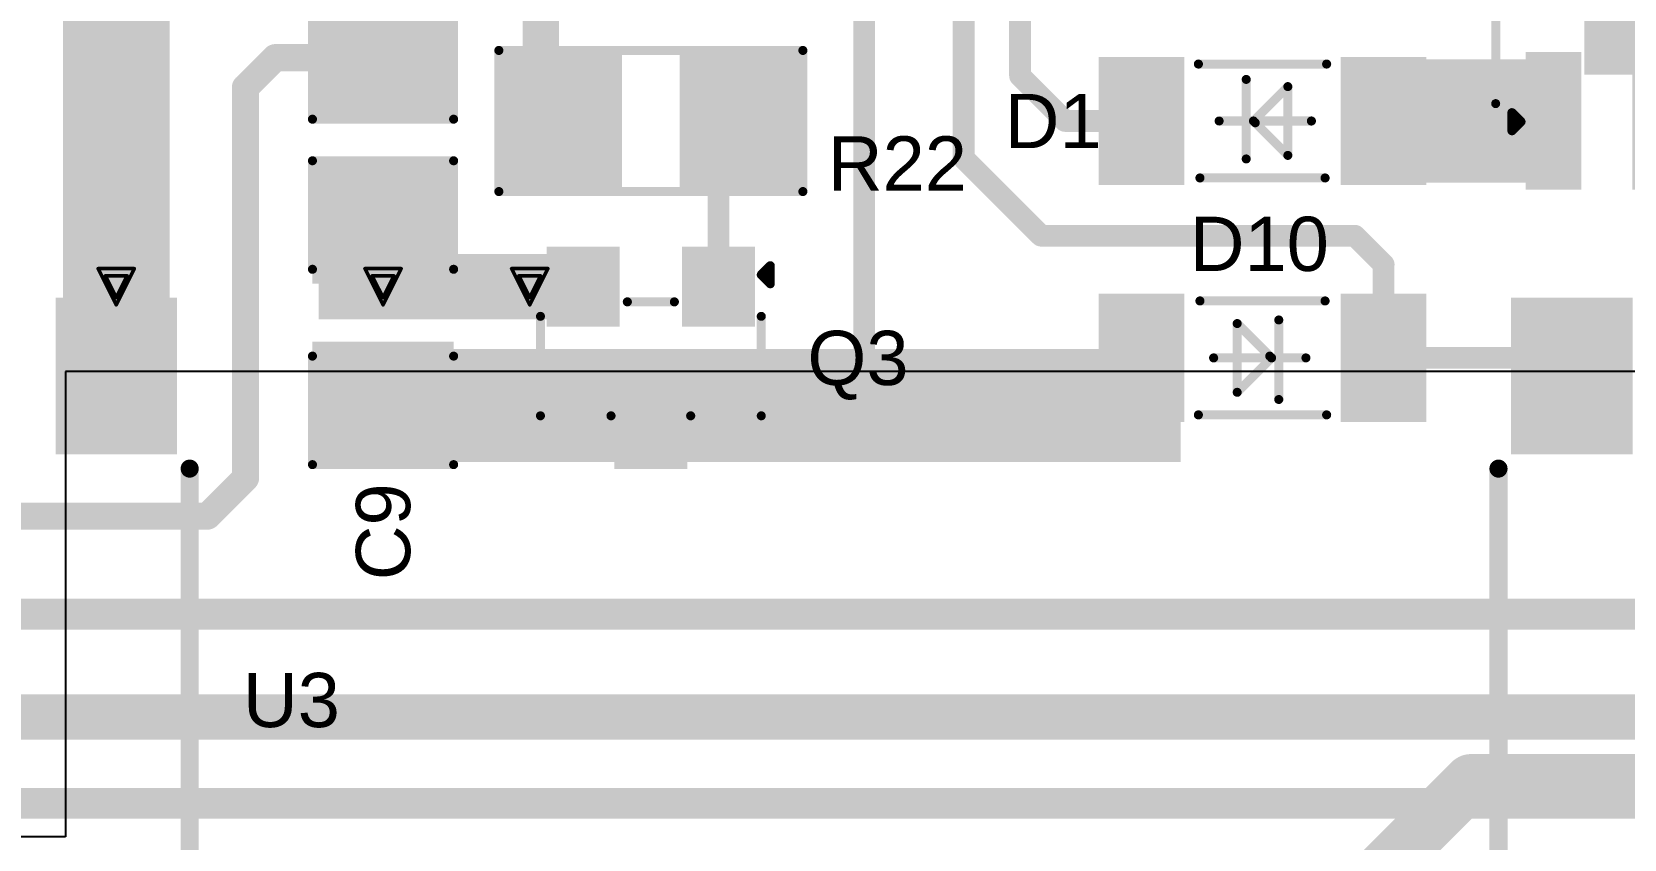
# Model space of a CAD drawing. Header units: inches. Extents: x 29 to 267, y 155 to 337.
# Drawn here: x 80.97 to 103.32, y 207.7 to 219.04 of the extents above; entities that cross this region are included whole.
import ezdxf

# ---------------------------------------------------------------- set-up
doc = ezdxf.new("R2010")
doc.units = ezdxf.units.IN
for name, color, linetype in [('Board Outline', 216, 'Continuous'), ('Bottom Layer', 5, 'Continuous'), ('Bottom Solder', 6, 'Continuous'), ('Drill Drawing', 1, 'Continuous'), ('Top Layer', 1, 'Continuous'), ('Top Overlay', 2, 'Continuous'), ('Top Paste', 8, 'Continuous'), ('Top Solder', 216, 'Continuous'), ('Via Holes', 16, 'Continuous')]:
    doc.layers.add(name, color=color, linetype=linetype)
doc.styles.add('Arial', font='', dxfattribs={"height": 0.2})
doc.styles.get('Arial').set_extended_font_data('Arial')

# ---------------------------------------------------------------- blocks, each defined once
blk = doc.blocks.new('SFH6156_2_11')
at = {"layer": 'Top Layer'}
for points in [[(-5.55, 2.02), (-3.55, 2.02), (-3.55, 0.52), (-5.55, 0.52)], [(3.55, 2.02), (5.55, 2.02), (5.55, 0.52), (3.55, 0.52)], [(-5.55, -0.52), (-3.55, -0.52), (-3.55, -2.02), (-5.55, -2.02)], [(3.55, -0.52), (5.55, -0.52), (5.55, -2.02), (3.55, -2.02)]]:
    blk.add_hatch(color=1, dxfattribs=at).paths.add_polyline_path(points)
at = {"layer": 'Top Paste'}
for points in [[(-5.55, 2.02), (-3.55, 2.02), (-3.55, 0.52), (-5.55, 0.52)], [(3.55, 2.02), (5.55, 2.02), (5.55, 0.52), (3.55, 0.52)], [(-5.55, -0.52), (-3.55, -0.52), (-3.55, -2.02), (-5.55, -2.02)], [(3.55, -0.52), (5.55, -0.52), (5.55, -2.02), (3.55, -2.02)]]:
    blk.add_hatch(color=8, dxfattribs=at).paths.add_polyline_path(points)
at = {"layer": 'Top Solder'}
for points in [[(-5.652, 2.122), (-3.448, 2.122), (-3.448, 0.418), (-5.652, 0.418)], [(3.448, 2.122), (5.652, 2.122), (5.652, 0.418), (3.448, 0.418)], [(-5.652, -0.418), (-3.448, -0.418), (-3.448, -2.122), (-5.652, -2.122)], [(3.448, -0.418), (5.652, -0.418), (5.652, -2.122), (3.448, -2.122)]]:
    blk.add_hatch(color=216, dxfattribs=at).paths.add_polyline_path(points)
at = {"layer": 'Top Overlay', "const_width": 0.254}
for points in [[(-3.25, 2.3), (3.25, 2.3)], [(-5.956, 1.406), (-5.829, 1.279)], [(-5.956, 1.406), (-5.956, 1.152)], [(-5.829, 1.279), (-5.956, 1.152)], [(-3.25, -2.3), (3.25, -2.3)]]:
    blk.add_lwpolyline(points, dxfattribs=at)
at = {"layer": 'Top Overlay', "const_width": 0.127}
for points in [[(-3.314, 2.3, 1), (-3.187, 2.3, 1)], [(3.186, 2.3, 1), (3.313, 2.3, 1)], [(-6.02, 1.406, 1), (-5.893, 1.406, 1)], [(-6.02, 1.406, 1), (-5.893, 1.406, 1)], [(-5.893, 1.279, 1), (-5.766, 1.279, 1)], [(-5.893, 1.279, 1), (-5.766, 1.279, 1)], [(-6.02, 1.152, 1), (-5.893, 1.152, 1)], [(-6.02, 1.152, 1), (-5.893, 1.152, 1)], [(-3.314, -2.3, 1), (-3.187, -2.3, 1)], [(3.186, -2.3, 1), (3.313, -2.3, 1)]]:
    blk.add_lwpolyline(points, format="xyb", close=True, dxfattribs=at)
blk = doc.blocks.new('SFH6156_2_12')
at = {"layer": 'Top Layer'}
for points in [[(-5.55, 2.02), (-3.55, 2.02), (-3.55, 0.52), (-5.55, 0.52)], [(3.55, 2.02), (5.55, 2.02), (5.55, 0.52), (3.55, 0.52)], [(-5.55, -0.52), (-3.55, -0.52), (-3.55, -2.02), (-5.55, -2.02)], [(3.55, -0.52), (5.55, -0.52), (5.55, -2.02), (3.55, -2.02)]]:
    blk.add_hatch(color=1, dxfattribs=at).paths.add_polyline_path(points)
at = {"layer": 'Top Paste'}
for points in [[(-5.55, 2.02), (-3.55, 2.02), (-3.55, 0.52), (-5.55, 0.52)], [(3.55, 2.02), (5.55, 2.02), (5.55, 0.52), (3.55, 0.52)], [(-5.55, -0.52), (-3.55, -0.52), (-3.55, -2.02), (-5.55, -2.02)], [(3.55, -0.52), (5.55, -0.52), (5.55, -2.02), (3.55, -2.02)]]:
    blk.add_hatch(color=8, dxfattribs=at).paths.add_polyline_path(points)
at = {"layer": 'Top Solder'}
for points in [[(-5.652, 2.122), (-3.448, 2.122), (-3.448, 0.418), (-5.652, 0.418)], [(3.448, 2.122), (5.652, 2.122), (5.652, 0.418), (3.448, 0.418)], [(-5.652, -0.418), (-3.448, -0.418), (-3.448, -2.122), (-5.652, -2.122)], [(3.448, -0.418), (5.652, -0.418), (5.652, -2.122), (3.448, -2.122)]]:
    blk.add_hatch(color=216, dxfattribs=at).paths.add_polyline_path(points)
at = {"layer": 'Top Overlay', "const_width": 0.254}
for points in [[(-3.25, 2.3), (3.25, 2.3)], [(-5.956, 1.406), (-5.829, 1.279)], [(-5.956, 1.406), (-5.956, 1.152)], [(-5.829, 1.279), (-5.956, 1.152)], [(-3.25, -2.3), (3.25, -2.3)]]:
    blk.add_lwpolyline(points, dxfattribs=at)
at = {"layer": 'Top Overlay', "const_width": 0.127}
for points in [[(-3.314, 2.3, 1), (-3.187, 2.3, 1)], [(3.186, 2.3, 1), (3.313, 2.3, 1)], [(-6.02, 1.406, 1), (-5.893, 1.406, 1)], [(-6.02, 1.406, 1), (-5.893, 1.406, 1)], [(-5.893, 1.279, 1), (-5.766, 1.279, 1)], [(-5.893, 1.279, 1), (-5.766, 1.279, 1)], [(-6.02, 1.152, 1), (-5.893, 1.152, 1)], [(-6.02, 1.152, 1), (-5.893, 1.152, 1)], [(-3.314, -2.3, 1), (-3.187, -2.3, 1)], [(3.186, -2.3, 1), (3.313, -2.3, 1)]]:
    blk.add_lwpolyline(points, format="xyb", close=True, dxfattribs=at)
blk = doc.blocks.new('SOT_89_3_14')
at = {"layer": 'Top Layer'}
for points in [[(-0.967, 2.647), (0.967, 2.647), (0.967, -0.382), (-0.967, -0.382)], [(-1.79, -0.268), (-1.21, -0.268), (-1.21, -1.997), (-1.79, -1.997)], [(-0.29, -0.268), (0.29, -0.268), (0.29, -1.997), (-0.29, -1.997)], [(1.21, -0.268), (1.79, -0.268), (1.79, -1.997), (1.21, -1.997)]]:
    blk.add_hatch(color=1, dxfattribs=at).paths.add_polyline_path(points)
at = {"layer": 'Top Paste'}
for points in [[(-0.967, 2.647), (0.967, 2.647), (0.967, -0.382), (-0.967, -0.382)], [(-1.79, -0.268), (-1.21, -0.268), (-1.21, -1.997), (-1.79, -1.997)], [(-0.29, -0.268), (0.29, -0.268), (0.29, -1.997), (-0.29, -1.997)], [(1.21, -0.268), (1.79, -0.268), (1.79, -1.997), (1.21, -1.997)]]:
    blk.add_hatch(color=8, dxfattribs=at).paths.add_polyline_path(points)
at = {"layer": 'Top Solder'}
for points in [[(-1.068, 2.749), (1.068, 2.749), (1.068, -0.484), (-1.068, -0.484)], [(-1.892, -0.166), (-1.108, -0.166), (-1.108, -2.099), (-1.892, -2.099)], [(-0.392, -0.166), (0.392, -0.166), (0.392, -2.099), (-0.392, -2.099)], [(1.108, -0.166), (1.892, -0.166), (1.892, -2.099), (1.108, -2.099)]]:
    blk.add_hatch(color=216, dxfattribs=at).paths.add_polyline_path(points)
at = {"layer": 'Top Overlay', "const_width": 0.127}
for points in [[(-2.311, 1.727), (-1.118, 1.727)], [(-2.311, -0.889), (-2.311, 1.727)], [(1.118, 1.727), (2.311, 1.727)], [(2.311, -0.889), (2.311, 1.727)], [(-2.083, -1.016), (-1.956, -1.143)], [(-2.083, -1.27), (-2.083, -1.016)], [(-2.083, -1.27), (-1.956, -1.143)]]:
    blk.add_lwpolyline(points, dxfattribs=at)
at = {"layer": 'Top Overlay', "const_width": 0.0635}
for points in [[(-2.343, 1.727, 1), (-2.28, 1.727, 1)], [(-2.343, 1.727, 1), (-2.28, 1.727, 1)], [(-1.149, 1.727, 1), (-1.086, 1.727, 1)], [(1.086, 1.727, 1), (1.149, 1.727, 1)], [(2.28, 1.727, 1), (2.343, 1.727, 1)], [(2.28, 1.727, 1), (2.343, 1.727, 1)], [(-2.343, -0.889, 1), (-2.28, -0.889, 1)], [(2.28, -0.889, 1), (2.343, -0.889, 1)], [(-2.115, -1.016, 1), (-2.051, -1.016, 1)], [(-2.115, -1.016, 1), (-2.051, -1.016, 1)], [(-1.988, -1.143, 1), (-1.924, -1.143, 1)], [(-1.988, -1.143, 1), (-1.924, -1.143, 1)], [(-2.115, -1.27, 1), (-2.051, -1.27, 1)], [(-2.115, -1.27, 1), (-2.051, -1.27, 1)]]:
    blk.add_lwpolyline(points, format="xyb", close=True, dxfattribs=at)
blk = doc.blocks.new('R___1206_34')
at = {"layer": 'Top Layer'}
for points in [[(-2.032, 0.889), (-0.508, 0.889), (-0.508, -0.889), (-2.032, -0.889)], [(0.508, 0.889), (2.032, 0.889), (2.032, -0.889), (0.508, -0.889)]]:
    blk.add_hatch(color=1, dxfattribs=at).paths.add_polyline_path(points)
at = {"layer": 'Top Paste'}
for points in [[(-2.032, 0.889), (-0.508, 0.889), (-0.508, -0.889), (-2.032, -0.889)], [(0.508, 0.889), (2.032, 0.889), (2.032, -0.889), (0.508, -0.889)]]:
    blk.add_hatch(color=8, dxfattribs=at).paths.add_polyline_path(points)
at = {"layer": 'Top Solder'}
for points in [[(-2.1336, 0.9906), (-0.4064, 0.9906), (-0.4064, -0.9906), (-2.1336, -0.9906)], [(0.4064, 0.9906), (2.1336, 0.9906), (2.1336, -0.9906), (0.4064, -0.9906)]]:
    blk.add_hatch(color=216, dxfattribs=at).paths.add_polyline_path(points)
at = {"layer": 'Top Overlay', "const_width": 0.127}
for points in [[(2.1336, 0.9906), (-2.1336, 0.9906)], [(-2.1336, 0.9906), (-2.1336, -0.9906)], [(2.1336, 0.9906), (2.1336, -0.9906)], [(2.1336, -0.9906), (-2.1336, -0.9906)]]:
    blk.add_lwpolyline(points, dxfattribs=at)
at = {"layer": 'Top Overlay', "const_width": 0.0635}
for points in [[(-2.16535, 0.9906, 1), (-2.10185, 0.9906, 1)], [(-2.16535, 0.9906, 1), (-2.10185, 0.9906, 1)], [(2.10185, 0.9906, 1), (2.16535, 0.9906, 1)], [(2.10185, 0.9906, 1), (2.16535, 0.9906, 1)], [(-2.16535, -0.9906, 1), (-2.10185, -0.9906, 1)], [(-2.16535, -0.9906, 1), (-2.10185, -0.9906, 1)], [(2.10185, -0.9906, 1), (2.16535, -0.9906, 1)], [(2.10185, -0.9906, 1), (2.16535, -0.9906, 1)]]:
    blk.add_lwpolyline(points, format="xyb", close=True, dxfattribs=at)
blk = doc.blocks.new('R___1206_35')
at = {"layer": 'Top Layer'}
for points in [[(-2.032, 0.889), (-0.508, 0.889), (-0.508, -0.889), (-2.032, -0.889)], [(0.508, 0.889), (2.032, 0.889), (2.032, -0.889), (0.508, -0.889)]]:
    blk.add_hatch(color=1, dxfattribs=at).paths.add_polyline_path(points)
at = {"layer": 'Top Paste'}
for points in [[(-2.032, 0.889), (-0.508, 0.889), (-0.508, -0.889), (-2.032, -0.889)], [(0.508, 0.889), (2.032, 0.889), (2.032, -0.889), (0.508, -0.889)]]:
    blk.add_hatch(color=8, dxfattribs=at).paths.add_polyline_path(points)
at = {"layer": 'Top Solder'}
for points in [[(-2.1336, 0.9906), (-0.4064, 0.9906), (-0.4064, -0.9906), (-2.1336, -0.9906)], [(0.4064, 0.9906), (2.1336, 0.9906), (2.1336, -0.9906), (0.4064, -0.9906)]]:
    blk.add_hatch(color=216, dxfattribs=at).paths.add_polyline_path(points)
at = {"layer": 'Top Overlay', "const_width": 0.127}
for points in [[(-2.1336, -0.9906), (-2.1336, 0.9906)], [(2.1336, 0.9906), (-2.1336, 0.9906)], [(2.1336, -0.9906), (2.1336, 0.9906)], [(2.1336, -0.9906), (-2.1336, -0.9906)]]:
    blk.add_lwpolyline(points, dxfattribs=at)
at = {"layer": 'Top Overlay', "const_width": 0.0635}
for points in [[(-2.16535, 0.9906, 1), (-2.10185, 0.9906, 1)], [(-2.16535, 0.9906, 1), (-2.10185, 0.9906, 1)], [(2.10185, 0.9906, 1), (2.16535, 0.9906, 1)], [(2.10185, 0.9906, 1), (2.16535, 0.9906, 1)], [(-2.16535, -0.9906, 1), (-2.10185, -0.9906, 1)], [(-2.16535, -0.9906, 1), (-2.10185, -0.9906, 1)], [(2.10185, -0.9906, 1), (2.16535, -0.9906, 1)], [(2.10185, -0.9906, 1), (2.16535, -0.9906, 1)]]:
    blk.add_lwpolyline(points, format="xyb", close=True, dxfattribs=at)
blk = doc.blocks.new('SOT_23_64')
at = {"layer": 'Top Layer'}
for points in [[(-0.41, 1.46), (0.41, 1.46), (0.41, 0.54), (-0.41, 0.54)], [(-1.36, -0.54), (-0.54, -0.54), (-0.54, -1.46), (-1.36, -1.46)], [(0.54, -0.54), (1.36, -0.54), (1.36, -1.46), (0.54, -1.46)]]:
    blk.add_hatch(color=1, dxfattribs=at).paths.add_polyline_path(points)
at = {"layer": 'Top Paste'}
for points in [[(-0.41, 1.46), (0.41, 1.46), (0.41, 0.54), (-0.41, 0.54)], [(-1.36, -0.54), (-0.54, -0.54), (-0.54, -1.46), (-1.36, -1.46)], [(0.54, -0.54), (1.36, -0.54), (1.36, -1.46), (0.54, -1.46)]]:
    blk.add_hatch(color=8, dxfattribs=at).paths.add_polyline_path(points)
at = {"layer": 'Top Solder'}
for points in [[(-0.512, 1.562), (0.512, 1.562), (0.512, 0.438), (-0.512, 0.438)], [(-1.462, -0.438), (-0.438, -0.438), (-0.438, -1.562), (-1.462, -1.562)], [(0.438, -0.438), (1.462, -0.438), (1.462, -1.562), (0.438, -1.562)]]:
    blk.add_hatch(color=216, dxfattribs=at).paths.add_polyline_path(points)
at = {"layer": 'Top Overlay', "const_width": 0.127}
for points in [[(-0.559, 0.813), (-1.549, 0.813)], [(-1.549, 0.813), (-1.549, -0.584)], [(1.549, 0.813), (0.559, 0.813)], [(1.549, 0.813), (1.549, -0.584)], [(0.33, -0.787), (-0.33, -0.787)], [(-1.676, -1.041), (-1.676, -1.295)], [(-1.549, -1.168), (-1.676, -1.041)], [(-1.549, -1.168), (-1.676, -1.295)]]:
    blk.add_lwpolyline(points, dxfattribs=at)
at = {"layer": 'Top Overlay', "const_width": 0.0635}
for points in [[(-1.581, 0.813, 1), (-1.518, 0.813, 1)], [(-1.581, 0.813, 1), (-1.518, 0.813, 1)], [(-0.591, 0.813, 1), (-0.527, 0.813, 1)], [(0.527, 0.813, 1), (0.591, 0.813, 1)], [(1.518, 0.813, 1), (1.581, 0.813, 1)], [(1.518, 0.813, 1), (1.581, 0.813, 1)], [(-1.581, -0.584, 1), (-1.518, -0.584, 1)], [(1.518, -0.584, 1), (1.581, -0.584, 1)], [(-0.362, -0.787, 1), (-0.298, -0.787, 1)], [(0.298, -0.787, 1), (0.362, -0.787, 1)], [(-1.708, -1.041, 1), (-1.645, -1.041, 1)], [(-1.708, -1.041, 1), (-1.645, -1.041, 1)], [(-1.581, -1.168, 1), (-1.518, -1.168, 1)], [(-1.581, -1.168, 1), (-1.518, -1.168, 1)], [(-1.708, -1.295, 1), (-1.645, -1.295, 1)], [(-1.708, -1.295, 1), (-1.645, -1.295, 1)]]:
    blk.add_lwpolyline(points, format="xyb", close=True, dxfattribs=at)
blk = doc.blocks.new('LL_34_81')
at = {"layer": 'Top Layer'}
for points in [[(-1.15, -0.85), (-2.25, -0.85), (-2.25, 0.85), (-1.15, 0.85)], [(2.25, -0.85), (1.15, -0.85), (1.15, 0.85), (2.25, 0.85)]]:
    blk.add_hatch(color=1, dxfattribs=at).paths.add_polyline_path(points)
at = {"layer": 'Top Paste'}
for points in [[(-1.15, -0.85), (-2.25, -0.85), (-2.25, 0.85), (-1.15, 0.85)], [(2.25, -0.85), (1.15, -0.85), (1.15, 0.85), (2.25, 0.85)]]:
    blk.add_hatch(color=8, dxfattribs=at).paths.add_polyline_path(points)
at = {"layer": 'Top Solder'}
for points in [[(-1.099, -0.901), (-2.301, -0.901), (-2.301, 0.901), (-1.099, 0.901)], [(2.301, -0.901), (1.099, -0.901), (1.099, 0.901), (2.301, 0.901)]]:
    blk.add_hatch(color=216, dxfattribs=at).paths.add_polyline_path(points)
at = {"layer": 'Top Overlay', "const_width": 0.127}
for points in [[(0.9, 0.8), (-0.9, 0.8)], [(-0.229, 0.584), (-0.229, -0.533)], [(0.356, 0.483), (-0.127, 0)], [(0.356, 0.483), (0.356, -0.483)], [(0.686, 0), (-0.61, 0)], [(0.356, -0.483), (-0.102, -0.025)], [(0.878, -0.8), (-0.878, -0.8)]]:
    blk.add_lwpolyline(points, dxfattribs=at)
at = {"layer": 'Top Overlay', "const_width": 0.0635}
for points in [[(-0.932, 0.8, 1), (-0.868, 0.8, 1)], [(0.868, 0.8, 1), (0.932, 0.8, 1)], [(-0.26, 0.584, 1), (-0.197, 0.584, 1)], [(0.324, 0.483, 1), (0.387, 0.483, 1)], [(0.324, 0.483, 1), (0.387, 0.483, 1)], [(-0.641, 0, 1), (-0.578, 0, 1)], [(-0.159, 0, 1), (-0.095, 0, 1)], [(-0.133, -0.025, 1), (-0.07, -0.025, 1)], [(0.654, 0, 1), (0.718, 0, 1)], [(0.324, -0.483, 1), (0.387, -0.483, 1)], [(0.324, -0.483, 1), (0.387, -0.483, 1)], [(-0.26, -0.533, 1), (-0.197, -0.533, 1)], [(-0.91, -0.8, 1), (-0.846, -0.8, 1)], [(0.846, -0.8, 1), (0.91, -0.8, 1)]]:
    blk.add_lwpolyline(points, format="xyb", close=True, dxfattribs=at)
blk = doc.blocks.new('LL_34_90')
at = {"layer": 'Top Layer'}
for points in [[(-1.15, -0.85), (-2.25, -0.85), (-2.25, 0.85), (-1.15, 0.85)], [(2.25, -0.85), (1.15, -0.85), (1.15, 0.85), (2.25, 0.85)]]:
    blk.add_hatch(color=1, dxfattribs=at).paths.add_polyline_path(points)
at = {"layer": 'Top Paste'}
for points in [[(-1.15, -0.85), (-2.25, -0.85), (-2.25, 0.85), (-1.15, 0.85)], [(2.25, -0.85), (1.15, -0.85), (1.15, 0.85), (2.25, 0.85)]]:
    blk.add_hatch(color=8, dxfattribs=at).paths.add_polyline_path(points)
at = {"layer": 'Top Solder'}
for points in [[(-1.099, -0.901), (-2.301, -0.901), (-2.301, 0.901), (-1.099, 0.901)], [(2.301, -0.901), (1.099, -0.901), (1.099, 0.901), (2.301, 0.901)]]:
    blk.add_hatch(color=216, dxfattribs=at).paths.add_polyline_path(points)
at = {"layer": 'Top Overlay', "const_width": 0.127}
for points in [[(-0.9, 0.8), (0.9, 0.8)], [(-0.229, -0.533), (-0.229, 0.584)], [(-0.127, 0), (0.356, 0.483)], [(0.356, -0.483), (0.356, 0.483)], [(-0.61, 0), (0.686, 0)], [(-0.102, -0.025), (0.356, -0.483)], [(-0.878, -0.8), (0.878, -0.8)]]:
    blk.add_lwpolyline(points, dxfattribs=at)
at = {"layer": 'Top Overlay', "const_width": 0.0635}
for points in [[(-0.932, 0.8, 1), (-0.868, 0.8, 1)], [(0.868, 0.8, 1), (0.932, 0.8, 1)], [(-0.26, 0.584, 1), (-0.197, 0.584, 1)], [(0.324, 0.483, 1), (0.387, 0.483, 1)], [(0.324, 0.483, 1), (0.387, 0.483, 1)], [(-0.641, 0, 1), (-0.578, 0, 1)], [(-0.159, 0, 1), (-0.095, 0, 1)], [(-0.133, -0.025, 1), (-0.07, -0.025, 1)], [(0.654, 0, 1), (0.718, 0, 1)], [(0.324, -0.483, 1), (0.387, -0.483, 1)], [(0.324, -0.483, 1), (0.387, -0.483, 1)], [(-0.26, -0.533, 1), (-0.197, -0.533, 1)], [(-0.91, -0.8, 1), (-0.846, -0.8, 1)], [(0.846, -0.8, 1), (0.91, -0.8, 1)]]:
    blk.add_lwpolyline(points, format="xyb", close=True, dxfattribs=at)
blk = doc.blocks.new('C___1206_93')
at = {"layer": 'Top Layer'}
for points in [[(-2.032, 0.889), (-0.508, 0.889), (-0.508, -0.889), (-2.032, -0.889)], [(0.508, 0.889), (2.032, 0.889), (2.032, -0.889), (0.508, -0.889)]]:
    blk.add_hatch(color=1, dxfattribs=at).paths.add_polyline_path(points)
at = {"layer": 'Top Paste'}
for points in [[(-2.032, 0.889), (-0.508, 0.889), (-0.508, -0.889), (-2.032, -0.889)], [(0.508, 0.889), (2.032, 0.889), (2.032, -0.889), (0.508, -0.889)]]:
    blk.add_hatch(color=8, dxfattribs=at).paths.add_polyline_path(points)
at = {"layer": 'Top Solder'}
for points in [[(-2.1336, 0.9906), (-0.4064, 0.9906), (-0.4064, -0.9906), (-2.1336, -0.9906)], [(0.4064, 0.9906), (2.1336, 0.9906), (2.1336, -0.9906), (0.4064, -0.9906)]]:
    blk.add_hatch(color=216, dxfattribs=at).paths.add_polyline_path(points)
at = {"layer": 'Top Overlay', "const_width": 0.127}
for points in [[(-0.6096, 0.9906), (-2.1336, 0.9906)], [(-2.1336, -0.9906), (-2.1336, 0.9906)], [(2.1336, 0.9906), (0.6096, 0.9906)], [(2.1336, -0.9906), (2.1336, 0.9906)], [(-0.6096, -0.9906), (-2.1336, -0.9906)], [(2.1336, -0.9906), (0.6096, -0.9906)]]:
    blk.add_lwpolyline(points, dxfattribs=at)
at = {"layer": 'Top Overlay', "const_width": 0.0635}
for points in [[(-2.16535, 0.9906, 1), (-2.10185, 0.9906, 1)], [(-2.16535, 0.9906, 1), (-2.10185, 0.9906, 1)], [(-0.64135, 0.9906, 1), (-0.57785, 0.9906, 1)], [(0.57785, 0.9906, 1), (0.64135, 0.9906, 1)], [(2.10185, 0.9906, 1), (2.16535, 0.9906, 1)], [(2.10185, 0.9906, 1), (2.16535, 0.9906, 1)], [(-2.16535, -0.9906, 1), (-2.10185, -0.9906, 1)], [(-2.16535, -0.9906, 1), (-2.10185, -0.9906, 1)], [(-0.64135, -0.9906, 1), (-0.57785, -0.9906, 1)], [(0.57785, -0.9906, 1), (0.64135, -0.9906, 1)], [(2.10185, -0.9906, 1), (2.16535, -0.9906, 1)], [(2.10185, -0.9906, 1), (2.16535, -0.9906, 1)]]:
    blk.add_lwpolyline(points, format="xyb", close=True, dxfattribs=at)

msp = doc.modelspace()

# ---------------------------------------------------------------- hatches: boundary and pattern name
at = {"layer": 'Bottom Layer'}
h = msp.add_hatch(color=5, dxfattribs=at)
edge = h.paths.add_edge_path()
edge.add_arc((82.159, 215.463), 0.3, 0, 360)
h = msp.add_hatch(color=5, dxfattribs=at)
edge = h.paths.add_edge_path()
edge.add_arc((85.903, 215.463), 0.3, 0, 360)
h = msp.add_hatch(color=5, dxfattribs=at)
edge = h.paths.add_edge_path()
edge.add_arc((87.962, 215.463), 0.3, 0, 360)
at = {"layer": 'Bottom Solder'}
h = msp.add_hatch(color=6, dxfattribs=at)
edge = h.paths.add_edge_path()
edge.add_arc((82.159, 215.463), 0.402, 0, 360)
h = msp.add_hatch(color=6, dxfattribs=at)
edge = h.paths.add_edge_path()
edge.add_arc((85.903, 215.463), 0.402, 0, 360)
h = msp.add_hatch(color=6, dxfattribs=at)
edge = h.paths.add_edge_path()
edge.add_arc((87.962, 215.463), 0.402, 0, 360)
at = {"layer": 'Top Layer'}
for points in [[(81.409, 213.209), (82.909, 213.209), (82.909, 224.257), (81.409, 224.257)], [(99.397, 216.925), (102.5, 216.925), (102.5, 218.655), (99.397, 218.655)], [(85.001, 215.003), (86.792, 215.003), (86.792, 217.13), (85.001, 217.13)], [(85.001, 215.123), (86.792, 215.123), (86.792, 217.13), (85.001, 217.13)], [(85.001, 215.003), (89.122, 215.003), (89.122, 215.923), (85.001, 215.923)], [(95.997, 213.003), (97.097, 213.003), (97.097, 215.313), (95.997, 215.313)], [(85.014, 213.003), (97.097, 213.003), (97.097, 214.59), (85.014, 214.59)]]:
    msp.add_hatch(color=1, dxfattribs=at).paths.add_polyline_path(points)
h = msp.add_hatch(color=1, dxfattribs=at)
edge = h.paths.add_edge_path()
edge.add_arc((82.159, 215.463), 0.3, 0, 360)
h = msp.add_hatch(color=1, dxfattribs=at)
edge = h.paths.add_edge_path()
edge.add_arc((85.903, 215.463), 0.3, 0, 360)
h = msp.add_hatch(color=1, dxfattribs=at)
edge = h.paths.add_edge_path()
edge.add_arc((87.962, 215.463), 0.3, 0, 360)
at = {"layer": 'Top Solder'}
h = msp.add_hatch(color=216, dxfattribs=at)
edge = h.paths.add_edge_path()
edge.add_arc((82.159, 215.463), 0.402, 0, 360)
h = msp.add_hatch(color=216, dxfattribs=at)
edge = h.paths.add_edge_path()
edge.add_arc((85.903, 215.463), 0.402, 0, 360)
h = msp.add_hatch(color=216, dxfattribs=at)
edge = h.paths.add_edge_path()
edge.add_arc((87.962, 215.463), 0.402, 0, 360)
at = {"layer": 'Via Holes'}
h = msp.add_hatch(color=7, dxfattribs=at)
edge = h.paths.add_edge_path()
edge.add_arc((82.159, 215.463), 0.15, 0, 360)
h = msp.add_hatch(color=7, dxfattribs=at)
edge = h.paths.add_edge_path()
edge.add_arc((85.903, 215.463), 0.15, 0, 360)
h = msp.add_hatch(color=7, dxfattribs=at)
edge = h.paths.add_edge_path()
edge.add_arc((87.962, 215.463), 0.15, 0, 360)

# ---------------------------------------------------------------- linework, layer by layer
at = {"layer": 'Board Outline', "const_width": 0.254}
msp.add_lwpolyline([(55.145, 191.491, -2.452185), (125.145, 191.491)], format="xyb", dxfattribs=at)
at = {"layer": 'Bottom Layer'}
for p, q in [((113.754, 214.274), (81.445, 214.274)), ((81.445, 214.274), (81.445, 207.739)), ((81.445, 207.739), (78.606, 207.739))]:
    msp.add_line(p, q, dxfattribs=at)
at = {"layer": 'Bottom Layer', "const_width": 0.762}
for points in [[(87.645, 194.991), (101.173, 208.519)], [(101.173, 208.519), (115.418, 208.519)]]:
    msp.add_lwpolyline(points, dxfattribs=at)
at = {"layer": 'Bottom Layer', "const_width": 0.381}
msp.add_lwpolyline([(100.983, 208.519, 1), (101.364, 208.519, 1)], format="xyb", close=True, dxfattribs=at)
msp.add_lwpolyline([(100.983, 208.519, 1), (101.364, 208.519, 1)], format="xyb", close=True, dxfattribs=at)
at = {"layer": 'Drill Drawing', "const_width": 0.0508}
for points in [[(81.905, 215.717), (82.413, 215.717)], [(81.905, 215.717), (82.159, 215.209)], [(82.159, 215.209), (82.413, 215.717)], [(85.649, 215.717), (86.157, 215.717)], [(85.649, 215.717), (85.903, 215.209)], [(85.903, 215.209), (86.157, 215.717)], [(87.708, 215.717), (88.216, 215.717)], [(87.708, 215.717), (87.962, 215.209)], [(87.962, 215.209), (88.216, 215.717)], [(82.006, 215.615), (82.311, 215.615)], [(82.006, 215.615), (82.159, 215.31)], [(82.159, 215.31), (82.311, 215.615)], [(85.75, 215.615), (86.055, 215.615)], [(85.75, 215.615), (85.903, 215.31)], [(85.903, 215.31), (86.055, 215.615)], [(87.81, 215.615), (88.114, 215.615)], [(87.81, 215.615), (87.962, 215.31)], [(87.962, 215.31), (88.114, 215.615)]]:
    msp.add_lwpolyline(points, dxfattribs=at)
at = {"layer": 'Drill Drawing', "const_width": 0.0254}
for points in [[(81.892, 215.717, 1), (81.917, 215.717, 1)], [(81.892, 215.717, 1), (81.917, 215.717, 1)], [(82.4, 215.717, 1), (82.425, 215.717, 1)], [(82.4, 215.717, 1), (82.425, 215.717, 1)], [(85.636, 215.717, 1), (85.661, 215.717, 1)], [(85.636, 215.717, 1), (85.661, 215.717, 1)], [(86.144, 215.717, 1), (86.169, 215.717, 1)], [(86.144, 215.717, 1), (86.169, 215.717, 1)], [(87.695, 215.717, 1), (87.721, 215.717, 1)], [(87.695, 215.717, 1), (87.721, 215.717, 1)], [(88.203, 215.717, 1), (88.229, 215.717, 1)], [(88.203, 215.717, 1), (88.229, 215.717, 1)], [(81.993, 215.615, 1), (82.019, 215.615, 1)], [(81.993, 215.615, 1), (82.019, 215.615, 1)], [(82.298, 215.615, 1), (82.324, 215.615, 1)], [(82.298, 215.615, 1), (82.324, 215.615, 1)], [(85.738, 215.615, 1), (85.763, 215.615, 1)], [(85.738, 215.615, 1), (85.763, 215.615, 1)], [(86.043, 215.615, 1), (86.068, 215.615, 1)], [(86.043, 215.615, 1), (86.068, 215.615, 1)], [(87.797, 215.615, 1), (87.822, 215.615, 1)], [(87.797, 215.615, 1), (87.822, 215.615, 1)], [(88.102, 215.615, 1), (88.127, 215.615, 1)], [(88.102, 215.615, 1), (88.127, 215.615, 1)], [(82.146, 215.31, 1), (82.171, 215.31, 1)], [(82.146, 215.31, 1), (82.171, 215.31, 1)], [(82.146, 215.209, 1), (82.171, 215.209, 1)], [(82.146, 215.209, 1), (82.171, 215.209, 1)], [(85.89, 215.31, 1), (85.915, 215.31, 1)], [(85.89, 215.31, 1), (85.915, 215.31, 1)], [(85.89, 215.209, 1), (85.915, 215.209, 1)], [(85.89, 215.209, 1), (85.915, 215.209, 1)], [(87.949, 215.31, 1), (87.975, 215.31, 1)], [(87.949, 215.31, 1), (87.975, 215.31, 1)], [(87.949, 215.209, 1), (87.975, 215.209, 1)], [(87.949, 215.209, 1), (87.975, 215.209, 1)]]:
    msp.add_lwpolyline(points, format="xyb", close=True, dxfattribs=at)
at = {"layer": 'Top Layer'}
for points, const_width in [([(94.843, 218.424), (94.843, 233.492)], 0.305), ([(94.052, 217.266), (94.052, 233.056)], 0.305), ([(92.655, 214.438), (92.655, 225.51)], 0.305), ([(88.117, 218.065), (88.117, 220.114)], 0.508), ([(83.972, 218.262), (84.389, 218.679)], 0.381), ([(84.389, 218.679), (85.903, 218.679)], 0.381), ([(94.843, 218.424), (95.477, 217.79)], 0.305), ([(83.972, 212.776), (83.972, 218.262)], 0.381), ([(88.117, 218.065), (88.392, 217.79)], 0.508), ([(90.612, 217.47), (90.932, 217.79)], 0.305), ([(95.477, 217.79), (96.547, 217.79)], 0.305), ([(90.612, 215.463), (90.612, 217.47)], 0.305), ([(94.052, 217.266), (95.139, 216.179)], 0.305), ([(85.903, 215.463), (85.903, 216.368)], 0.508), ([(95.139, 216.179), (99.543, 216.179)], 0.305), ([(99.543, 216.179), (99.947, 215.775)], 0.305), ([(99.947, 214.463), (99.947, 215.775)], 0.305), ([(82.159, 214.463), (82.159, 215.463)], 0.508), ([(87.962, 215.463), (88.712, 215.463)], 0.508), ([(92.013, 213.796), (92.655, 214.438)], 0.305), ([(99.947, 214.463), (102.589, 214.463)], 0.305), ([(91.056, 213.796), (92.013, 213.796)], 0.305), ([(83.439, 212.242), (83.972, 212.776)], 0.381), ([(70.42, 212.242), (83.439, 212.242)], 0.381), ([(71.435, 210.864), (117.83, 210.864)], 0.432), ([(77.645, 209.419), (118.672, 209.419)], 0.635), ([(73.841, 208.209), (119.614, 208.209)], 0.432)]:
    msp.add_lwpolyline(points, dxfattribs=dict(at, const_width=const_width))
for points, const_width in [([(84.294, 218.679, 1), (84.485, 218.679, 1)], 0.191), ([(84.294, 218.679, 1), (84.485, 218.679, 1)], 0.191), ([(85.808, 218.679, 1), (85.998, 218.679, 1)], 0.191), ([(94.767, 218.424, 1), (94.919, 218.424, 1)], 0.152), ([(94.767, 218.424, 1), (94.919, 218.424, 1)], 0.152), ([(83.877, 218.262, 1), (84.068, 218.262, 1)], 0.191), ([(83.877, 218.262, 1), (84.068, 218.262, 1)], 0.191), ([(87.99, 218.065, 1), (88.244, 218.065, 1)], 0.254), ([(87.99, 218.065, 1), (88.244, 218.065, 1)], 0.254), ([(88.265, 217.79, 1), (88.519, 217.79, 1)], 0.254), ([(90.856, 217.79, 1), (91.008, 217.79, 1)], 0.152), ([(95.4, 217.79, 1), (95.553, 217.79, 1)], 0.152), ([(95.4, 217.79, 1), (95.553, 217.79, 1)], 0.152), ([(96.471, 217.79, 1), (96.624, 217.79, 1)], 0.152), ([(90.536, 217.47, 1), (90.688, 217.47, 1)], 0.152), ([(90.536, 217.47, 1), (90.688, 217.47, 1)], 0.152), ([(93.976, 217.266, 1), (94.129, 217.266, 1)], 0.152), ([(93.976, 217.266, 1), (94.129, 217.266, 1)], 0.152), ([(85.776, 216.368, 1), (86.03, 216.368, 1)], 0.254), ([(95.063, 216.179, 1), (95.215, 216.179, 1)], 0.152), ([(95.063, 216.179, 1), (95.215, 216.179, 1)], 0.152), ([(99.466, 216.179, 1), (99.619, 216.179, 1)], 0.152), ([(99.466, 216.179, 1), (99.619, 216.179, 1)], 0.152), ([(99.871, 215.775, 1), (100.024, 215.775, 1)], 0.152), ([(99.871, 215.775, 1), (100.024, 215.775, 1)], 0.152), ([(82.032, 215.463, 1), (82.286, 215.463, 1)], 0.254), ([(85.776, 215.463, 1), (86.03, 215.463, 1)], 0.254), ([(87.835, 215.463, 1), (88.089, 215.463, 1)], 0.254), ([(88.585, 215.463, 1), (88.839, 215.463, 1)], 0.254), ([(90.536, 215.463, 1), (90.688, 215.463, 1)], 0.152), ([(82.032, 214.463, 1), (82.286, 214.463, 1)], 0.254), ([(92.578, 214.438, 1), (92.731, 214.438, 1)], 0.152), ([(92.578, 214.438, 1), (92.731, 214.438, 1)], 0.152), ([(99.871, 214.463, 1), (100.024, 214.463, 1)], 0.152), ([(99.871, 214.463, 1), (100.024, 214.463, 1)], 0.152), ([(102.513, 214.463, 1), (102.665, 214.463, 1)], 0.152), ([(90.979, 213.796, 1), (91.132, 213.796, 1)], 0.152), ([(91.937, 213.796, 1), (92.089, 213.796, 1)], 0.152), ([(91.937, 213.796, 1), (92.089, 213.796, 1)], 0.152), ([(83.877, 212.776, 1), (84.068, 212.776, 1)], 0.191), ([(83.877, 212.776, 1), (84.068, 212.776, 1)], 0.191), ([(83.343, 212.242, 1), (83.534, 212.242, 1)], 0.191), ([(83.343, 212.242, 1), (83.534, 212.242, 1)], 0.191)]:
    msp.add_lwpolyline(points, format="xyb", close=True, dxfattribs=dict(at, const_width=const_width))

# ---------------------------------------------------------------- block references
for name, p, rotation in [('R___1206_35', (85.903, 219.949), 270), ('R___1206_34', (89.662, 217.79), 180), ('C___1206_93', (85.903, 215.098), 270), ('SOT_23_64', (89.662, 214.463), 180), ('SFH6156_2_12', (80.889, 209.659), 90), ('LL_34_81', (98.247, 214.463), 180), ('SFH6156_2_11', (103.859, 209.659), 90)]:
    msp.add_blockref(name, p, dxfattribs=dict(rotation=rotation))
for name, p in [('SOT_89_3_14', (103.831, 218.923)), ('LL_34_90', (98.247, 217.79))]:
    msp.add_blockref(name, p)

# ---------------------------------------------------------------- texts
at = {"layer": 'Top Overlay', "style": 'Arial'}
for s, p in [('D1', (94.628, 217.409)), ('R22', (92.146, 216.813)), ('D10', (97.226, 215.684)), ('Q3', (91.859, 214.082)), ('U3', (83.937, 209.278))]:
    msp.add_text(s, height=0.762, dxfattribs=at).set_placement(p)
msp.add_text('C9', height=0.762, rotation=90, dxfattribs=at).set_placement((86.284, 211.341))

doc.saveas('drawing.dxf')
